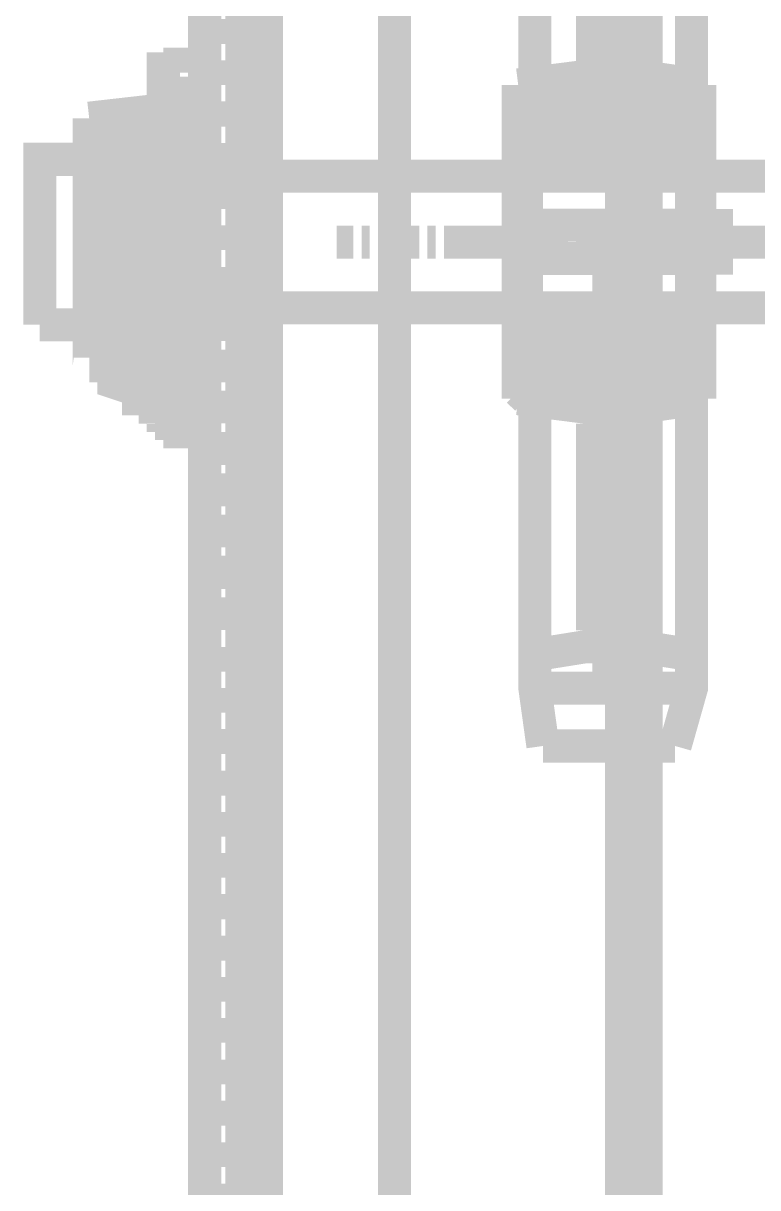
# Model space of a CAD drawing. Extents: x 0.4 to 11.4, y 0.4 to 16.2.
# Drawn here: x 4.7595 to 4.9078, y 9.9953 to 10.2303 of the extents above; entities that cross this region are included whole.
import ezdxf

# ---------------------------------------------------------------- set-up
doc = ezdxf.new("R2010")
doc.units = 0
doc.header["$MEASUREMENT"] = 0

msp = doc.modelspace()

# ---------------------------------------------------------------- linework, layer by layer
at = {"color": 0}
for points, const_width in [([(4.8061, 12.6895), (4.8061, 4.64947)], 0.01167), ([(4.88276, 12.6694), (4.88276, 4.63113)], 0.01167), ([(4.79611, 8.70443), (4.79611, 10.3578)], 0.00667), ([(4.83442, 8.70942), (4.83442, 10.3544)], 0.00667), ([(4.86442, 10.2878), (4.86279, 10.2761), (4.86279, 10.2178)], 0.00667), ([(4.89442, 10.2761), (4.89111, 10.2878), (4.89442, 10.2761), (4.89442, 10.2178)], 0.00667), ([(4.86279, 10.2761), (4.86279, 10.2178)], 0.00667), ([(4.87446, 10.2661), (4.87446, 10.2211), (4.87446, 10.2195), (4.87278, 10.2195), (4.85943, 10.2178)], 0.00667), ([(4.87446, 10.2211), (4.87446, 10.2661)], 0.00667), ([(4.88444, 10.2678), (4.88276, 10.2678), (4.88276, 10.2661), (4.88276, 10.2211), (4.88276, 10.2195), (4.88444, 10.2195)], 0.00667), ([(4.79779, 10.2261), (4.79779, 10.2311)], 0.00667), ([(4.87446, 10.2261), (4.89611, 10.2044)], 0.00667), ([(4.78776, 10.1478), (4.79611, 10.1478), (4.79611, 10.2244)], 0.00667), ([(4.78776, 10.2244), (4.78776, 10.1478)], 0.00667), ([(4.78776, 10.1495), (4.78776, 10.2228)], 0.00667), ([(4.78776, 10.2228), (4.79611, 10.2228)], 0.005), ([(4.79779, 10.2178), (4.79779, 10.2228)], 0.00667), ([(4.87446, 10.2228), (4.89611, 10.2011)], 0.00667), ([(4.79443, 10.2128), (4.79443, 10.2195)], 0.00667), ([(4.87278, 10.2195), (4.85943, 10.2178)], 0.00667), ([(4.86778, 10.2195), (4.88612, 10.2011)], 0.00667), ([(4.87278, 10.2195), (4.89111, 10.2011)], 0.00667), ([(4.89611, 10.2178), (4.88444, 10.2195)], 0.00667), ([(4.88781, 10.2195), (4.89611, 10.2094)], 0.00667), ([(4.79611, 10.2178), (4.79611, 10.1545), (4.78944, 10.1545), (4.78944, 10.2178)], 0.00667), ([(4.85943, 10.2078), (4.85943, 10.2178)], 0.00667), ([(4.85943, 10.2078), (4.85943, 10.2178)], 0.00667), ([(4.85943, 10.2178), (4.87608, 10.2011)], 0.00667), ([(4.86442, 10.2178), (4.88113, 10.2011)], 0.00667), ([(4.89279, 10.2178), (4.89611, 10.2145)], 0.00667), ([(4.89611, 10.2078), (4.89611, 10.2178)], 0.00667), ([(4.79275, 10.2145), (4.79275, 10.2078)], 0.00667), ([(4.79779, 10.2094), (4.79779, 10.2145)], 0.00667), ([(4.78776, 10.2128), (4.77279, 10.2111)], 0.00667), ([(4.85943, 10.2128), (4.87278, 10.2011)], 0.00667), ([(4.77279, 10.2094), (4.77447, 10.2094), (4.77447, 10.2094)], 0.00667), ([(4.77279, 10.2094), (4.77279, 10.2061)], 0.00667), ([(4.77946, 10.2094), (4.77778, 10.2094), (4.77447, 10.2094)], 0.00667), ([(4.77946, 10.2094), (4.77447, 10.2094)], 0.00667), ([(4.77447, 10.2094), (4.77447, 10.2044)], 0.00667), ([(4.77447, 10.2094), (4.77447, 10.2044)], 0.00667), ([(4.78614, 10.2094), (4.78276, 10.2094), (4.78108, 10.2094)], 0.00667), ([(4.78614, 10.2094), (4.78276, 10.2094), (4.78108, 10.2094)], 0.00667), ([(4.78776, 10.2094), (4.78614, 10.2094)], 0.00667), ([(4.78614, 10.2094), (4.78614, 10.2044)], 0.00667), ([(4.78614, 10.2094), (4.78614, 10.2044)], 0.00667), ([(4.78614, 10.2094), (4.78614, 10.2044)], 0.00667), ([(4.78776, 10.2111), (4.79611, 10.2111)], 0.00667), ([(4.79275, 10.2111), (4.78776, 10.2094)], 0.00667), ([(4.78776, 10.2044), (4.78776, 10.2094)], 0.00667), ([(4.79443, 10.2044), (4.79443, 10.2094)], 0.00667), ([(4.78276, 10.2061), (4.78276, 10.2078), (4.78108, 10.2078), (4.77946, 10.2078), (4.77778, 10.2078), (4.77778, 10.2061), (4.7761, 10.2061)], 0.00667), ([(4.77946, 10.2078), (4.77778, 10.2078), (4.77778, 10.2061), (4.77778, 10.2044)], 0.00667), ([(4.78108, 10.2078), (4.78108, 10.2061), (4.78108, 10.2044), (4.78108, 10.2028), (4.78108, 10.2011)], 0.00667), ([(4.78276, 10.2028), (4.78444, 10.2044), (4.78444, 10.2061), (4.78276, 10.2061), (4.78276, 10.2078)], 0.00667), ([(4.85943, 10.1545), (4.85943, 10.1644), (4.85943, 10.2078)], 0.00667), ([(4.85943, 10.2078), (4.86778, 10.2011)], 0.00667), ([(4.89611, 10.1545), (4.89611, 10.1644), (4.89611, 10.2078)], 0.00667), ([(4.77447, 10.2061), (4.77447, 10.1994)], 0.00667), ([(4.7761, 10.2061), (4.7761, 10.1994)], 0.00667), ([(4.77778, 10.2061), (4.77778, 10.1994)], 0.00667), ([(4.78614, 10.2061), (4.78276, 10.2061)], 0.00667), ([(4.78276, 10.2061), (4.78276, 10.1994)], 0.00667), ([(4.78614, 10.2061), (4.78614, 10.1994)], 0.00667), ([(4.78614, 10.2061), (4.78614, 10.1994)], 0.00667), ([(4.79275, 10.2061), (4.79275, 10.1994)], 0.00667), ([(4.79779, 10.2011), (4.79779, 10.2061)], 0.00667), ([(4.77279, 10.2028), (4.76281, 10.2028), (4.76281, 10.1694), (4.76281, 10.2028)], 0.00667), ([(4.77279, 10.2044), (4.77279, 10.1977)], 0.00667), ([(4.77447, 10.2028), (4.77279, 10.2028)], 0.00667), ([(4.77447, 10.2044), (4.77447, 10.2028)], 0.00667), ([(4.77778, 10.2028), (4.7761, 10.2028)], 0.00667), ([(4.77946, 10.2044), (4.77778, 10.2044), (4.77778, 10.2028), (4.77778, 10.2011)], 0.00667), ([(4.77778, 10.2044), (4.77778, 10.2028), (4.77778, 10.2011), (4.77946, 10.2011)], 0.00667), ([(4.78108, 10.2044), (4.77946, 10.2044), (4.77778, 10.2044)], 0.00667), ([(4.78614, 10.2028), (4.78276, 10.2028), (4.78276, 10.2011), (4.78108, 10.2011), (4.77946, 10.2011), (4.77778, 10.2028)], 0.00667), ([(4.77778, 10.2028), (4.77778, 10.1961)], 0.00667), ([(4.78108, 10.2044), (4.78108, 10.2028), (4.78108, 10.2011), (4.78108, 10.1994), (4.78108, 10.1977)], 0.00667), ([(4.78444, 10.2044), (4.78276, 10.2044)], 0.00667), ([(4.78276, 10.1977), (4.78276, 10.1994), (4.78444, 10.1994), (4.78444, 10.2011), (4.78444, 10.2028), (4.78276, 10.2028)], 0.00667), ([(4.78276, 10.2028), (4.78276, 10.1961)], 0.00667), ([(4.78614, 10.2028), (4.78614, 10.2044)], 0.00667), ([(4.79113, 10.2028), (4.79113, 10.2028), (4.78614, 10.2028)], 0.00667), ([(4.79113, 10.2028), (4.79113, 10.1961)], 0.00667), ([(4.79113, 10.2028), (4.79113, 10.1961)], 0.00667), ([(4.85943, 10.2028), (4.86279, 10.2011)], 0.00667), ([(4.77447, 10.2011), (4.77447, 10.1961)], 0.00667), ([(4.77447, 10.2011), (4.77447, 10.1961)], 0.00667), ([(4.77778, 10.2011), (4.77778, 10.1994), (4.77778, 10.1977), (4.77946, 10.1977)], 0.00667), ([(4.78108, 10.2011), (4.77946, 10.2011), (4.77778, 10.2011)], 0.00667), ([(4.78444, 10.2011), (4.78276, 10.2011)], 0.00667), ([(4.78614, 10.2011), (4.78614, 10.1961)], 0.00667), ([(4.78614, 10.2011), (4.78614, 10.1961)], 0.00667), ([(4.78614, 10.2011), (4.78614, 10.1961)], 0.00667), ([(4.78776, 10.1961), (4.78776, 10.2011)], 0.00667), ([(4.79443, 10.1961), (4.79443, 10.2011)], 0.00667), ([(4.85943, 10.2011), (4.89611, 10.2011)], 0.00667), ([(4.86111, 10.2011), (4.89442, 10.2011)], 0.00667), ([(4.86111, 10.1711), (4.86111, 10.1711), (4.86111, 10.1994), (4.86111, 10.2011)], 0.00667), ([(4.86111, 10.1711), (4.86111, 10.2011)], 0.00667), ([(4.89442, 10.1711), (4.89611, 10.1711), (4.89611, 10.1994), (4.89442, 10.2011)], 0.00667), ([(4.89442, 10.1711), (4.89442, 10.2011)], 0.00667), ([(4.77447, 10.1928), (4.77447, 10.1994)], 0.00667), ([(4.77447, 10.1994), (4.77447, 10.1928)], 0.00667), ([(4.77447, 10.1977), (4.77447, 10.1911)], 0.00667), ([(4.7761, 10.1977), (4.7761, 10.1911)], 0.00667), ([(4.77778, 10.1977), (4.77778, 10.1911)], 0.00667), ([(4.78276, 10.1977), (4.78276, 10.1911)], 0.00667), ([(4.97114, 10.1994), (4.78614, 10.1994)], 0.00667), ([(4.78614, 10.1977), (4.78614, 10.1911)], 0.00667), ([(4.78614, 10.1977), (4.78614, 10.1911)], 0.00667), ([(4.78944, 10.1994), (4.79113, 10.1994)], 0.00667), ([(4.78944, 10.1994), (4.78944, 10.1961)], 0.00667), ([(4.79275, 10.1977), (4.79275, 10.1911)], 0.00667), ([(4.79779, 10.1928), (4.79779, 10.1977)], 0.00667), ([(4.89947, 10.1994), (4.89947, 10.1961)], 0.00667), ([(4.77279, 10.1961), (4.77279, 10.1928)], 0.00667), ([(4.78108, 10.1961), (4.78108, 10.1944), (4.78108, 10.1928), (4.78108, 10.1911), (4.77946, 10.1911), (4.77778, 10.1911)], 0.00667), ([(4.77946, 10.1944), (4.77778, 10.1944), (4.77778, 10.1928), (4.77778, 10.1911)], 0.00667), ([(4.78276, 10.1895), (4.78444, 10.1911), (4.78444, 10.1928), (4.78276, 10.1928), (4.78276, 10.1944)], 0.00667), ([(4.78108, 10.1878), (4.78108, 10.1928), (4.77279, 10.1928)], 0.00667), ([(4.77447, 10.1928), (4.77447, 10.1878)], 0.00667), ([(4.77447, 10.1928), (4.77447, 10.1878)], 0.00667), ([(4.77778, 10.1928), (4.77778, 10.1878)], 0.00667), ([(4.77778, 10.1911), (4.77778, 10.1895), (4.77946, 10.1895), (4.77946, 10.1878)], 0.00667), ([(4.78276, 10.1928), (4.78276, 10.1878)], 0.00667), ([(4.78444, 10.1911), (4.78276, 10.1911)], 0.00667), ([(4.78614, 10.1928), (4.78614, 10.1878)], 0.00667), ([(4.78614, 10.1928), (4.78614, 10.1878)], 0.00667), ([(4.78614, 10.1928), (4.78614, 10.1878)], 0.00667), ([(4.78776, 10.1878), (4.78776, 10.1928)], 0.00667), ([(4.78944, 10.1928), (4.78944, 10.1878)], 0.00667), ([(4.79113, 10.1928), (4.79113, 10.1878)], 0.00667), ([(4.79113, 10.1928), (4.79113, 10.1878)], 0.00667), ([(4.79443, 10.1878), (4.79443, 10.1928)], 0.00667), ([(4.89947, 10.1928), (4.89947, 10.1878)], 0.00667), ([(4.77447, 10.1895), (4.77447, 10.1828)], 0.00667), ([(4.7761, 10.1895), (4.7761, 10.1828)], 0.00667), ([(4.77778, 10.1895), (4.77778, 10.1828)], 0.00667), ([(4.78276, 10.1895), (4.78276, 10.1828)], 0.00667), ([(4.78614, 10.1895), (4.78614, 10.1828)], 0.00667), ([(4.78614, 10.1895), (4.78614, 10.1828)], 0.00667), ([(4.79275, 10.1895), (4.79275, 10.1828)], 0.00667), ([(4.79779, 10.1845), (4.79779, 10.1895)], 0.00667), ([(4.89611, 10.1895), (4.85943, 10.1895)], 0.00667), ([(4.82275, 10.1861), (4.82443, 10.1861), (4.82611, 10.1861)], 0.00667), ([(4.82781, 10.1861), (4.82943, 10.1861)], 0.00667), ([(4.83111, 10.1861), (4.83279, 10.1861), (4.83442, 10.1861), (4.8361, 10.1861), (4.83778, 10.1861), (4.83946, 10.1861)], 0.00667), ([(4.8411, 10.1861), (4.84278, 10.1861)], 0.00667), ([(4.84446, 10.1861), (4.84614, 10.1861), (4.84776, 10.1861), (4.84944, 10.1861), (4.85113, 10.1861), (4.85275, 10.1861)], 0.00667), ([(4.85275, 10.1861), (4.85612, 10.1861)], 0.00667), ([(4.85444, 10.1861), (4.85612, 10.1861), (4.85943, 10.1861)], 0.00667), ([(4.85781, 10.1861), (4.85943, 10.1861)], 0.00667), ([(4.86111, 10.1861), (4.86442, 10.1861), (4.8661, 10.1861), (4.86947, 10.1861)], 0.00667), ([(4.8711, 10.1861), (4.87278, 10.1861), (4.87446, 10.1861), (4.87776, 10.1861)], 0.00667), ([(4.87776, 10.1845), (4.87776, 10.1861)], 0.00667), ([(4.87944, 10.1861), (4.88113, 10.1861)], 0.00667), ([(4.88276, 10.1861), (4.88612, 10.1861), (4.88781, 10.1861), (4.89111, 10.1861)], 0.00667), ([(4.89279, 10.1861), (4.89442, 10.1861)], 0.00667), ([(4.89611, 10.1861), (4.89947, 10.1861), (4.9011, 10.1861), (4.90446, 10.1861)], 0.00667), ([(4.90944, 10.1861), (4.90776, 10.1861), (4.90608, 10.1861), (4.90446, 10.1861), (4.90278, 10.1861), (4.9011, 10.1861), (4.89947, 10.1861), (4.89779, 10.1861)], 0.00667), ([(4.77447, 10.1845), (4.77447, 10.1795)], 0.00667), ([(4.77447, 10.1845), (4.77447, 10.1795)], 0.00667), ([(4.77946, 10.1845), (4.77946, 10.1828), (4.77778, 10.1828), (4.77778, 10.1811)], 0.00667), ([(4.77778, 10.1845), (4.77778, 10.1795)], 0.00667), ([(4.78108, 10.1795), (4.78108, 10.1845)], 0.00667), ([(4.78108, 10.1845), (4.78108, 10.1828), (4.78108, 10.1811), (4.78108, 10.1795), (4.78108, 10.1778), (4.78108, 10.1761)], 0.00667), ([(4.78276, 10.1845), (4.78276, 10.1795)], 0.00667), ([(4.78614, 10.1845), (4.78614, 10.1795)], 0.00667), ([(4.78614, 10.1845), (4.78614, 10.1795)], 0.00667), ([(4.78614, 10.1845), (4.78614, 10.1795)], 0.00667), ([(4.78776, 10.1795), (4.78776, 10.1845)], 0.00667), ([(4.78944, 10.1845), (4.78944, 10.1795)], 0.00667), ([(4.79113, 10.1845), (4.79113, 10.1795)], 0.00667), ([(4.79113, 10.1845), (4.79113, 10.1795)], 0.00667), ([(4.79443, 10.1795), (4.79443, 10.1845)], 0.00667), ([(4.89947, 10.1845), (4.89947, 10.1795)], 0.00667), ([(4.78276, 10.1778), (4.78276, 10.1795), (4.78444, 10.1795), (4.78444, 10.1811), (4.78276, 10.1811), (4.78276, 10.1828)], 0.00667), ([(4.89611, 10.1828), (4.85943, 10.1828)], 0.00667), ([(4.87776, 10.1744), (4.87776, 10.1778), (4.87776, 10.1795), (4.87776, 10.1828)], 0.00667), ([(4.77279, 10.1795), (4.77279, 10.1761)], 0.00667), ([(4.78108, 10.1795), (4.77279, 10.1795)], 0.00667), ([(4.77447, 10.1811), (4.77447, 10.1744)], 0.00667), ([(4.7761, 10.1811), (4.7761, 10.1744)], 0.00667), ([(4.77778, 10.1811), (4.77778, 10.1795), (4.77778, 10.1778), (4.77946, 10.1778)], 0.00667), ([(4.78108, 10.1811), (4.77946, 10.1811), (4.77778, 10.1811)], 0.00667), ([(4.77778, 10.1811), (4.77778, 10.1744)], 0.00667), ([(4.78444, 10.1811), (4.78276, 10.1811)], 0.00667), ([(4.78276, 10.1811), (4.78276, 10.1744)], 0.00667), ([(4.78614, 10.1811), (4.78614, 10.1744)], 0.00667), ([(4.78614, 10.1811), (4.78614, 10.1744)], 0.00667), ([(4.79275, 10.1811), (4.79275, 10.1744)], 0.00667), ([(4.79779, 10.1761), (4.79779, 10.1811)], 0.00667), ([(4.77279, 10.1744), (4.77279, 10.1678)], 0.00667), ([(4.77447, 10.1761), (4.77447, 10.1711)], 0.00667), ([(4.77447, 10.1761), (4.77447, 10.1711)], 0.00667), ([(4.77778, 10.1761), (4.77778, 10.1694)], 0.00667), ([(4.77946, 10.1744), (4.77778, 10.1744), (4.77778, 10.1728), (4.77778, 10.1711)], 0.00667), ([(4.78108, 10.1744), (4.78108, 10.1728), (4.78108, 10.1711), (4.78108, 10.1694), (4.78108, 10.1678)], 0.00667), ([(4.78276, 10.1761), (4.78276, 10.1694)], 0.00667), ([(4.78614, 10.1761), (4.78614, 10.1711)], 0.00667), ([(4.78614, 10.1761), (4.78614, 10.1711)], 0.00667), ([(4.78614, 10.1761), (4.78614, 10.1711)], 0.00667), ([(4.78776, 10.1711), (4.78776, 10.1761)], 0.00667), ([(4.78944, 10.1761), (4.78944, 10.1728)], 0.00667), ([(4.79113, 10.1761), (4.79113, 10.1694)], 0.00667), ([(4.79113, 10.1761), (4.79113, 10.1694)], 0.00667), ([(4.79443, 10.1711), (4.79443, 10.1761)], 0.00667), ([(4.89947, 10.1761), (4.89947, 10.1728)], 0.00667), ([(4.77447, 10.1728), (4.77447, 10.1661)], 0.00667), ([(4.7761, 10.1728), (4.7761, 10.1661)], 0.00667), ([(4.77778, 10.1728), (4.77778, 10.1661)], 0.00667), ([(4.78276, 10.1678), (4.78276, 10.1694), (4.78444, 10.1694), (4.78444, 10.1711), (4.78444, 10.1728), (4.78276, 10.1728)], 0.00667), ([(4.78276, 10.1728), (4.78276, 10.1661)], 0.00667), ([(4.97114, 10.1728), (4.78614, 10.1728)], 0.00667), ([(4.78614, 10.1728), (4.78614, 10.1661)], 0.00667), ([(4.78614, 10.1728), (4.78614, 10.1661)], 0.00667), ([(4.79113, 10.1728), (4.78944, 10.1728)], 0.00667), ([(4.79275, 10.1728), (4.79275, 10.1661)], 0.00667), ([(4.79779, 10.1661), (4.79779, 10.1728)], 0.00667), ([(4.87776, 10.1711), (4.87776, 10.1728)], 0.00667), ([(4.76281, 10.1694), (4.77111, 10.1694), (4.77279, 10.1694)], 0.00667), ([(4.77279, 10.1694), (4.77447, 10.1694)], 0.00667), ([(4.77447, 10.1628), (4.77447, 10.1694)], 0.00667), ([(4.77447, 10.1694), (4.77447, 10.1628)], 0.00667), ([(4.78276, 10.1694), (4.78276, 10.1711), (4.78108, 10.1711), (4.77946, 10.1711), (4.77778, 10.1694), (4.7761, 10.1694)], 0.00667), ([(4.77778, 10.1711), (4.77778, 10.1694), (4.77778, 10.1678), (4.77946, 10.1678)], 0.00667), ([(4.78108, 10.1711), (4.77946, 10.1711), (4.77778, 10.1711)], 0.00667), ([(4.77946, 10.1711), (4.77778, 10.1694), (4.77778, 10.1678)], 0.00667), ([(4.78108, 10.1711), (4.78108, 10.1694), (4.78108, 10.1678), (4.77946, 10.1678), (4.77778, 10.1678)], 0.00667), ([(4.78444, 10.1711), (4.78276, 10.1711)], 0.00667), ([(4.78276, 10.1644), (4.78276, 10.1661), (4.78444, 10.1661), (4.78444, 10.1678), (4.78276, 10.1694)], 0.00667), ([(4.78276, 10.1694), (4.78614, 10.1694)], 0.00667), ([(4.78614, 10.1694), (4.79113, 10.1694)], 0.00667), ([(4.89611, 10.1711), (4.85943, 10.1711)], 0.00667), ([(4.85943, 10.1694), (4.88276, 10.1478)], 0.00667), ([(4.86111, 10.1711), (4.89442, 10.1711)], 0.00667), ([(4.86279, 10.1711), (4.88276, 10.1511)], 0.00667), ([(4.86778, 10.1711), (4.88612, 10.1528)], 0.00667), ([(4.87278, 10.1711), (4.89111, 10.1545)], 0.00667), ([(4.87776, 10.1711), (4.89442, 10.1545)], 0.00667), ([(4.87776, 10.1611), (4.87776, 10.1644), (4.87776, 10.1661), (4.87776, 10.1694)], 0.00667), ([(4.88276, 10.1711), (4.89611, 10.1561)], 0.00667), ([(4.88612, 10.1711), (4.89611, 10.1611)], 0.00667), ([(4.89111, 10.1711), (4.89611, 10.1661)], 0.00667), ([(4.77447, 10.1678), (4.77447, 10.1628)], 0.00667), ([(4.77447, 10.1678), (4.77447, 10.1628)], 0.00667), ([(4.77778, 10.1678), (4.77778, 10.1661), (4.77778, 10.1644), (4.77946, 10.1644)], 0.00667), ([(4.78444, 10.1678), (4.78276, 10.1678)], 0.00667), ([(4.78614, 10.1678), (4.78614, 10.1628)], 0.00667), ([(4.78614, 10.1678), (4.78614, 10.1628)], 0.00667), ([(4.78614, 10.1678), (4.78614, 10.1628)], 0.00667), ([(4.78776, 10.1628), (4.78776, 10.1678)], 0.00667), ([(4.79443, 10.1628), (4.79443, 10.1678)], 0.00667), ([(4.77279, 10.1661), (4.77279, 10.1628)], 0.00667), ([(4.7761, 10.1661), (4.77778, 10.1661)], 0.00667), ([(4.77778, 10.1661), (4.77778, 10.1644), (4.77946, 10.1644), (4.78108, 10.1644), (4.78276, 10.1644), (4.78276, 10.1661), (4.78614, 10.1661)], 0.00667), ([(4.78108, 10.1661), (4.78108, 10.1644)], 0.00667), ([(4.85943, 10.1661), (4.87278, 10.1528)], 0.00667), ([(4.77279, 10.1628), (4.77447, 10.1628)], 0.00667), ([(4.77447, 10.1628), (4.77778, 10.1628), (4.77946, 10.1628)], 0.00667), ([(4.77447, 10.1628), (4.77946, 10.1628)], 0.00667), ([(4.78108, 10.1628), (4.78276, 10.1628), (4.78614, 10.1628)], 0.00667), ([(4.78108, 10.1628), (4.78276, 10.1628), (4.78614, 10.1628)], 0.00667), ([(4.78614, 10.1628), (4.78776, 10.1628)], 0.00667), ([(4.78776, 10.1628), (4.79275, 10.1611)], 0.00667), ([(4.79275, 10.1644), (4.79275, 10.1561)], 0.00667), ([(4.79779, 10.1578), (4.79779, 10.1644)], 0.00667), ([(4.77279, 10.1611), (4.77778, 10.1611)], 0.00667), ([(4.78776, 10.1594), (4.77778, 10.1611), (4.77778, 10.1578), (4.78776, 10.1545)], 0.00667), ([(4.79611, 10.1611), (4.78776, 10.1611)], 0.00667), ([(4.85943, 10.1611), (4.8661, 10.1528)], 0.00667), ([(4.79443, 10.1528), (4.79443, 10.1594)], 0.00667), ([(4.87776, 10.1578), (4.87776, 10.1594)], 0.00667), ([(4.78276, 10.1561), (4.78276, 10.1545)], 0.00667), ([(4.79113, 10.1561), (4.78944, 10.1561), (4.78776, 10.1561), (4.78614, 10.1561), (4.78444, 10.1561)], 0.00667), ([(4.79275, 10.1561), (4.79443, 10.1561)], 0.00667), ([(4.79443, 10.1561), (4.79275, 10.1561)], 0.00667), ([(4.79779, 10.1561), (4.79611, 10.1561)], 0.00667), ([(4.79779, 10.1495), (4.79779, 10.1561)], 0.00667), ([(4.85943, 10.1561), (4.86111, 10.1545)], 0.00667), ([(4.87776, 10.1478), (4.87776, 10.1511), (4.87776, 10.1528), (4.87776, 10.1561)], 0.00667), ([(4.78276, 10.1545), (4.78276, 10.1528)], 0.00667), ([(4.78276, 10.1545), (4.78444, 10.1545)], 0.00667), ([(4.78276, 10.1545), (4.78614, 10.1545)], 0.00667), ([(4.78614, 10.1545), (4.78444, 10.1545), (4.78444, 10.1528)], 0.00667), ([(4.78776, 10.1545), (4.78776, 10.1528)], 0.00667), ([(4.87446, 10.1061), (4.87446, 10.1511), (4.87446, 10.1528), (4.87278, 10.1528), (4.85943, 10.1545)], 0.00667), ([(4.87446, 10.1061), (4.87446, 10.1511), (4.87446, 10.1528), (4.87278, 10.1528), (4.85943, 10.1545)], 0.00667), ([(4.86279, 10.0961), (4.86279, 10.1545)], 0.00667), ([(4.86442, 10.0844), (4.86279, 10.0961), (4.86279, 10.1545)], 0.00667), ([(4.89611, 10.1545), (4.88444, 10.1528)], 0.00667), ([(4.89442, 10.1545), (4.88444, 10.1528)], 0.00667), ([(4.89442, 10.0961), (4.89111, 10.0844), (4.89442, 10.0961), (4.89442, 10.1545)], 0.00667), ([(4.78276, 10.1528), (4.78444, 10.1528)], 0.00667), ([(4.78276, 10.1528), (4.78276, 10.1528), (4.78444, 10.1528), (4.78276, 10.1528), (4.78276, 10.1511)], 0.00667), ([(4.78444, 10.1528), (4.78276, 10.1528), (4.78444, 10.1528), (4.78276, 10.1528), (4.78444, 10.1528), (4.78276, 10.1528)], 0.00667), ([(4.78776, 10.1511), (4.79611, 10.1511)], 0.00667), ([(4.79443, 10.1528), (4.79611, 10.1528)], 0.00667), ([(4.87446, 10.1511), (4.88276, 10.1428)], 0.00667), ([(4.88444, 10.1528), (4.88276, 10.1528), (4.88276, 10.1511)], 0.00667), ([(4.88444, 10.1528), (4.88276, 10.1528), (4.88276, 10.1511)], 0.00667), ([(4.88444, 10.1044), (4.88276, 10.1044), (4.88276, 10.1061), (4.88276, 10.1511)], 0.00667), ([(4.88444, 10.1044), (4.88276, 10.1044), (4.88276, 10.1061), (4.88276, 10.1511)], 0.00667), ([(4.79779, 10.1411), (4.79779, 10.1478)], 0.00667), ([(4.87446, 10.1461), (4.87944, 10.1411)], 0.00667), ([(4.87776, 10.1444), (4.87776, 10.1461)], 0.00667), ([(4.87446, 10.1428), (4.87608, 10.1411), (4.87776, 10.1411), (4.87944, 10.1411), (4.88113, 10.1411), (4.88113, 10.1428), (4.88276, 10.1428)], 0.00667), ([(4.87446, 10.1428), (4.87608, 10.1411), (4.87776, 10.1411), (4.87944, 10.1411), (4.88113, 10.1411), (4.88113, 10.1428), (4.88276, 10.1428)], 0.00667), ([(4.87776, 10.1344), (4.87776, 10.1378), (4.87776, 10.1394), (4.87776, 10.1428)], 0.00667), ([(4.79779, 10.1328), (4.79779, 10.1394)], 0.00667), ([(4.87776, 10.1311), (4.87776, 10.1328)], 0.00667), ([(4.79779, 10.1245), (4.79779, 10.1311)], 0.00667), ([(4.87776, 10.1228), (4.87776, 10.1245), (4.87776, 10.1261), (4.87776, 10.1294)], 0.00667), ([(4.79779, 10.1161), (4.79779, 10.1228)], 0.00667), ([(4.87776, 10.1128), (4.87776, 10.1161), (4.87776, 10.1178), (4.87776, 10.1211)], 0.00667), ([(4.87446, 10.1144), (4.87608, 10.1144), (4.87608, 10.1161), (4.87776, 10.1161), (4.87944, 10.1161), (4.88113, 10.1144), (4.88276, 10.1144)], 0.00667), ([(4.87446, 10.1144), (4.87608, 10.1144), (4.87608, 10.1161), (4.87776, 10.1161), (4.87944, 10.1161), (4.88113, 10.1144), (4.88276, 10.1144)], 0.00667), ([(4.79779, 10.1078), (4.79779, 10.1144)], 0.00667), ([(4.87776, 10.1094), (4.87776, 10.1111)], 0.00667), ([(4.86279, 10.1028), (4.87278, 10.1044), (4.87446, 10.1044), (4.87446, 10.1061)], 0.00667), ([(4.86279, 10.1028), (4.87278, 10.1044), (4.87446, 10.1044), (4.87446, 10.1061)], 0.00667), ([(4.87776, 10.0994), (4.87776, 10.1028), (4.87776, 10.1044), (4.87776, 10.1078)], 0.00667), ([(4.79779, 10.0994), (4.79779, 10.1044)], 0.00667), ([(4.89442, 10.1028), (4.88444, 10.1044)], 0.00667), ([(4.89442, 10.1028), (4.88444, 10.1044)], 0.00667), ([(4.87776, 10.0961), (4.87776, 10.0978)], 0.00667), ([(4.79779, 10.0911), (4.79779, 10.0961)], 0.00667), ([(4.86442, 10.0844), (4.86279, 10.0961)], 0.00667), ([(4.86279, 10.0961), (4.89442, 10.0961)], 0.00667), ([(4.86279, 10.0961), (4.89442, 10.0961)], 0.00667), ([(4.79779, 10.0828), (4.79779, 10.0878)], 0.00667), ([(4.89111, 10.0844), (4.86442, 10.0844)], 0.00667), ([(4.79779, 10.0744), (4.79779, 10.0794)], 0.00667), ([(4.79779, 10.0661), (4.79779, 10.0711)], 0.00667), ([(4.79779, 10.0578), (4.79779, 10.0628)], 0.00667), ([(4.79779, 10.0494), (4.79779, 10.0545)], 0.00667), ([(4.79779, 10.0411), (4.79779, 10.0461)], 0.00667), ([(4.79779, 10.0328), (4.79779, 10.0378)], 0.00667), ([(4.79779, 10.0245), (4.79779, 10.0295)], 0.00667), ([(4.79779, 10.0161), (4.79779, 10.0211)], 0.00667), ([(4.79779, 10.0078), (4.79779, 10.0128)], 0.00667), ([(4.79779, 9.99946), (4.79779, 10.0044)], 0.00667), ([(4.79779, 9.9911), (4.79779, 9.9961)], 0.00667)]:
    msp.add_lwpolyline(points, dxfattribs=dict(at, const_width=const_width))
for points, const_width in [([(4.77279, 10.2111), (4.77279, 10.2111)], 0.00667), ([(4.77279, 10.1611), (4.77279, 10.2111), (4.77279, 10.1611)], 0.00667), ([(4.77279, 10.2094), (4.77279, 10.2094)], 0.00667), ([(4.77447, 10.2028), (4.77447, 10.2094), (4.77447, 10.2028)], 0.00667), ([(4.77447, 10.2094), (4.77447, 10.2094)], 0.00667), ([(4.78614, 10.2094), (4.78614, 10.2094)], 0.00667), ([(4.78776, 10.2111), (4.78776, 10.2111)], 0.00667), ([(4.78776, 10.2094), (4.78776, 10.2094)], 0.00667), ([(4.77447, 10.2061), (4.77447, 10.2061)], 0.00667), ([(4.78614, 10.2061), (4.78614, 10.2061)], 0.00667), ([(4.76281, 10.2028), (4.76281, 10.2028)], 0.00667), ([(4.78776, 10.2011), (4.78776, 10.2011)], 0.00667), ([(4.89947, 10.1994), (4.89947, 10.1994)], 0.00667), ([(4.78108, 10.1895), (4.78108, 10.1895)], 0.00667), ([(4.78108, 10.1878), (4.78108, 10.1878)], 0.00667), ([(4.77447, 10.1728), (4.77447, 10.1795), (4.77447, 10.1728)], 0.00667), ([(4.89947, 10.1728), (4.89947, 10.1728)], 0.00667), ([(4.76281, 10.1694), (4.76281, 10.1694)], 0.00667), ([(4.78776, 10.1711), (4.78776, 10.1711)], 0.00667), ([(4.79113, 10.1694), (4.79113, 10.1694)], 0.00667), ([(4.89611, 10.1711), (4.89611, 10.1711)], 0.00667), ([(4.77447, 10.1678), (4.77447, 10.1678)], 0.00667), ([(4.78614, 10.1678), (4.78614, 10.1678)], 0.00667), ([(4.77447, 10.1661), (4.77447, 10.1661)], 0.00667), ([(4.78614, 10.1661), (4.78614, 10.1661)], 0.00667), ([(4.77279, 10.1628), (4.77279, 10.1628)], 0.00667), ([(4.77447, 10.1628), (4.77447, 10.1628)], 0.00667), ([(4.77447, 10.1628), (4.77447, 10.1628)], 0.00667), ([(4.78614, 10.1628), (4.78614, 10.1628)], 0.00667), ([(4.78776, 10.1628), (4.78776, 10.1628)], 0.00667), ([(4.77279, 10.1611), (4.77279, 10.1611)], 0.00667), ([(4.78776, 10.1611), (4.78776, 10.1611)], 0.00667), ([(4.78776, 10.1578), (4.78776, 10.1578)], 0.00667), ([(4.78444, 10.1561), (4.78444, 10.1561)], 0.00667), ([(4.78276, 10.1528), (4.78276, 10.1528)], 0.01), ([(4.78276, 10.1545), (4.78276, 10.1545)], 0.00667), ([(4.78444, 10.1545), (4.78444, 10.1545)], 0.00667), ([(4.78614, 10.1545), (4.78614, 10.1545)], 0.00667), ([(4.78944, 10.1495), (4.78944, 10.1545), (4.79611, 10.1545), (4.79611, 10.1495), (4.78944, 10.1495)], 0.00667), ([(4.78276, 10.1528), (4.78276, 10.1528)], 0.00667), ([(4.78276, 10.1528), (4.78276, 10.1528), (4.78276, 10.1528)], 0.00667), ([(4.78276, 10.1528), (4.78276, 10.1528), (4.78276, 10.1528)], 0.00667), ([(4.78444, 10.1528), (4.78444, 10.1528)], 0.00667), ([(4.78444, 10.1528), (4.78444, 10.1528)], 0.00667), ([(4.78444, 10.1528), (4.78444, 10.1528), (4.78444, 10.1528)], 0.00667), ([(4.78444, 10.1528), (4.78444, 10.1528)], 0.00667), ([(4.78776, 10.1511), (4.78776, 10.1511)], 0.00667), ([(4.78776, 10.1495), (4.78776, 10.1495)], 0.00667)]:
    msp.add_lwpolyline(points, close=True, dxfattribs=dict(at, const_width=const_width))

doc.saveas('drawing.dxf')
